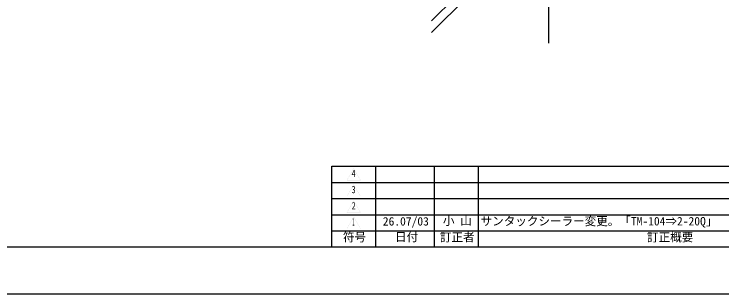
# Model space of a CAD drawing. Units: millimetres on the paper, with parts at other scales. Extents: x -210 to 1470, y -148 to 1040.
# Drawn here: x 447 to 1050, y -148 to 90 of the extents above; entities that cross this region are included whole.
import ezdxf
from ezdxf.enums import TextEntityAlignment as Align

# ---------------------------------------------------------------- set-up
doc = ezdxf.new("R2010")
doc.units = ezdxf.units.MM
for name, color, linetype in [('0-0_0', 7, 'Continuous'), ('0-6_図面枠', 7, 'Continuous'), ('0-8_文字', 5, 'Continuous'), ('0-C_表題欄', 7, 'Continuous'), ('0-D_躯体', 7, 'Continuous'), ('0-E_輪郭線', 2, 'Continuous')]:
    doc.layers.add(name, color=color, linetype=linetype)
doc.styles.add('MS Gothic', font='')
doc.styles.get('MS Gothic').set_extended_font_data('MS Gothic')

# ---------------------------------------------------------------- blocks, each defined once
blk = doc.blocks.new('囲い文字1')
at = {"layer": '0-8_文字'}
for points in [[(-1.1646, -12.9815), (-1.2512, -13.0315), (0.467, -10.1554), (0.467, -10.0554)], [(0.467, -10.1554), (0.467, -10.0554), (2.0986, -12.9815), (2.1852, -13.0315)], [(2.0986, -12.9815), (2.1852, -13.0315), (-1.1646, -12.9815), (-1.2512, -13.0315)]]:
    blk.add_solid(points, dxfattribs=at)
at = {"layer": '0-8_文字', "style": 'MS Gothic', "width": 0.4}
blk.add_text('1', height=1.828, dxfattribs=at).set_placement((0.0909, -12.7867), align=Align.BOTTOM_LEFT)
blk = doc.blocks.new('U69')
at = {"layer": '0-0_0', "xscale": 3.446988, "yscale": 3.446988}
blk.add_blockref('囲い文字1', (4.164, 34.833), dxfattribs=at)
blk = doc.blocks.new('囲い文字2')
at = {"layer": '0-8_文字'}
for points in [[(-8.3757, 15.6578), (-8.4623, 15.6078), (-6.7441, 18.4839), (-6.7441, 18.5839)], [(-6.7441, 18.4839), (-6.7441, 18.5839), (-5.1124, 15.6578), (-5.0258, 15.6078)], [(-5.1124, 15.6578), (-5.0258, 15.6078), (-8.3757, 15.6578), (-8.4623, 15.6078)]]:
    blk.add_solid(points, dxfattribs=at)
at = {"layer": '0-8_文字', "style": 'MS Gothic', "width": 0.8}
blk.add_text('2', height=1.828, dxfattribs=at).set_placement((-7.2456, 15.8526), align=Align.BOTTOM_LEFT)
blk = doc.blocks.new('U70')
at = {"layer": '0-0_0', "xscale": 3.446988, "yscale": 3.446988}
blk.add_blockref('囲い文字2', (29.02, -63.886), dxfattribs=at)
blk = doc.blocks.new('囲い文字3')
at = {"layer": '0-8_文字'}
for points in [[(-4.1526, 7.2498), (-4.2392, 7.1998), (-2.521, 10.0759), (-2.521, 10.1759)], [(-2.521, 10.0759), (-2.521, 10.1759), (-0.8893, 7.2498), (-0.8027, 7.1998)], [(-0.8893, 7.2498), (-0.8027, 7.1998), (-4.1526, 7.2498), (-4.2392, 7.1998)]]:
    blk.add_solid(points, dxfattribs=at)
at = {"layer": '0-8_文字', "style": 'MS Gothic', "width": 0.8}
blk.add_text('3', height=1.828, dxfattribs=at).set_placement((-3.0321, 7.4446), align=Align.BOTTOM_LEFT)
blk = doc.blocks.new('U71')
at = {"layer": '0-0_0', "xscale": 3.446988, "yscale": 3.446988}
blk.add_blockref('囲い文字3', (14.463, -34.904), dxfattribs=at)
blk = doc.blocks.new('囲い文字4')
at = {"layer": '0-8_文字'}
for points in [[(-4.4625, 5.3378), (-4.5491, 5.2878), (-2.8309, 8.1639), (-2.8309, 8.2639)], [(-2.8309, 8.1639), (-2.8309, 8.2639), (-1.1992, 5.3378), (-1.1126, 5.2878)], [(-1.1992, 5.3378), (-1.1126, 5.2878), (-4.4625, 5.3378), (-4.5491, 5.2878)]]:
    blk.add_solid(points, dxfattribs=at)
at = {"layer": '0-8_文字', "style": 'MS Gothic', "width": 0.85}
blk.add_text('4', height=1.828, dxfattribs=at).set_placement((-3.371, 5.5326), align=Align.BOTTOM_LEFT)
blk = doc.blocks.new('U72')
at = {"layer": '0-0_0', "xscale": 3.446988, "yscale": 3.446988}
blk.add_blockref('囲い文字4', (15.531, -28.313), dxfattribs=at)

msp = doc.modelspace()

# ---------------------------------------------------------------- linework, layer by layer
at = {"layer": '0-6_図面枠'}
msp.add_lwpolyline([(1470, -148.5), (1470, 1039.5), (-210, 1039.5), (-210, -148.5)], close=True, dxfattribs=at)
at = {"layer": '0-C_表題欄'}
for p, q in [((717.5, -39.75), (1167.5, -39.75)), ((717.5, -108.5), (717.5, -39.75)), ((755, -108.5), (755, -39.75)), ((805, -108.5), (805, -39.75)), ((842.5, -108.5), (842.5, -39.75)), ((717.5, -53.5), (1167.5, -53.5)), ((717.5, -67.25), (1167.5, -67.25)), ((717.5, -81), (1167.5, -81)), ((717.5, -94.75), (1167.5, -94.75)), ((717.5, -108.5), (1167.5, -108.5))]:
    msp.add_line(p, q, dxfattribs=at)
at = {"layer": '0-D_躯体'}
for p, q in [((902.549, 65.222), (902.549, 686.92)), ((902.549, 184.116), (802.549, 84.116)), ((902.549, 174.217), (802.549, 74.217))]:
    msp.add_line(p, q, dxfattribs=at)
at = {"layer": '0-E_輪郭線'}
msp.add_lwpolyline([(1430, 999.5), (-170, 999.5), (-170, -108.5), (1430, -108.5)], close=True, dxfattribs=at)

# ---------------------------------------------------------------- block references
at = {"layer": '0-C_表題欄'}
for name, p in [('U72', (730.476, -41.625)), ('U71', (730.476, -55.375)), ('U70', (730.476, -69.125)), ('U69', (730.476, -82.875))]:
    msp.add_blockref(name, p, dxfattribs=at)

# ---------------------------------------------------------------- texts
at = {"layer": '0-C_表題欄', "style": 'MS Gothic'}
for s, p in [('26.07/03', (761.022, -92.424)), ('小 山', (812.234, -91.949)), ('サンタックシーラー変更。「TM-104⇒2-20Q」', (844.375, -92.329)), ('符号', (727.094, -106.003)), ('日付', (771.491, -105.813)), ('訂正者', (809.721, -105.984)), ('訂正概要', (986.098, -106.003))]:
    msp.add_text(s, height=7.216, dxfattribs=at).set_placement(p, align=Align.BOTTOM_LEFT)

doc.saveas('drawing.dxf')
